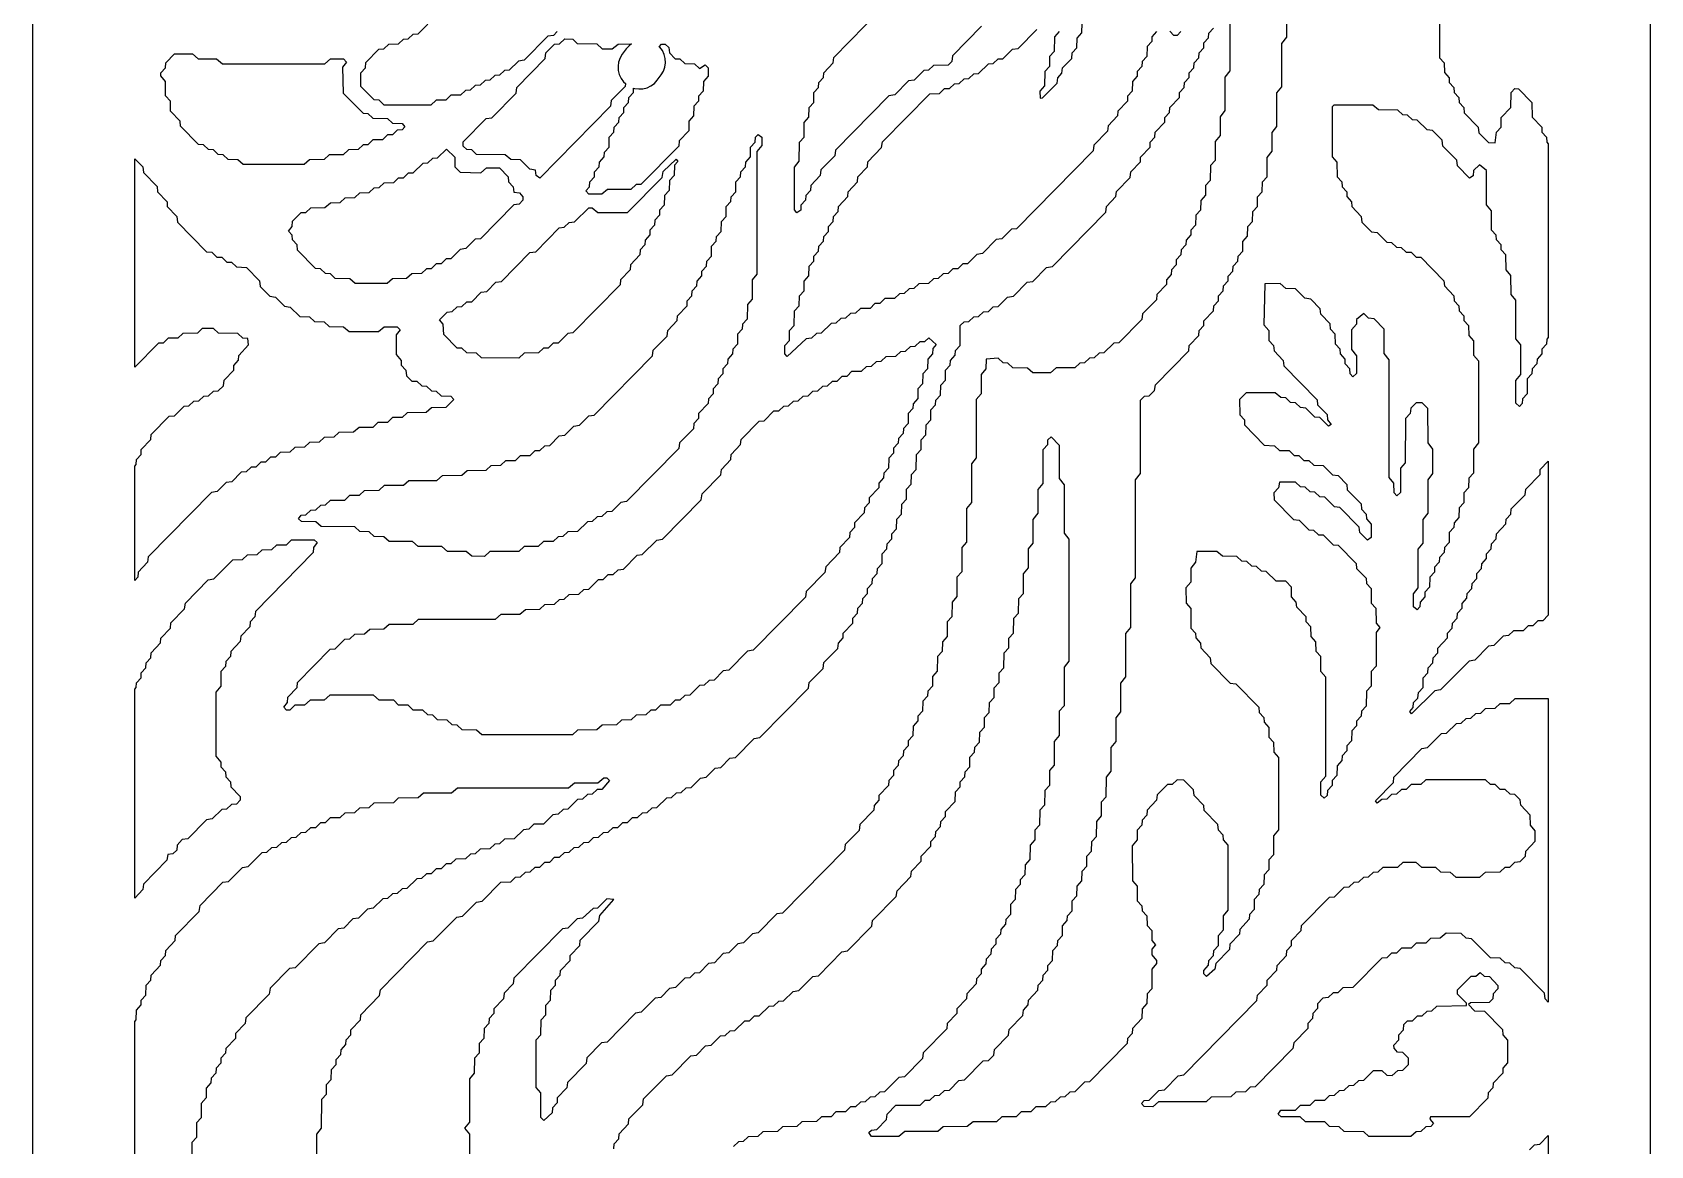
# Model space of a CAD drawing. Header units: millimetres. Extents: x 2 to 65, y 2 to 128.
# Drawn here: x 2 to 65.3, y 24.3 to 67.8 of the extents above; entities that cross this region are included whole.
import ezdxf

# ---------------------------------------------------------------- set-up
doc = ezdxf.new("R2010")
doc.units = ezdxf.units.MM
doc.layers.add('CUT', color=1, linetype='Continuous')

msp = doc.modelspace()

# ---------------------------------------------------------------- linework, layer by layer
at = {"layer": 'CUT'}
for points in [[(44.134, 2), (52.134, 2), (52.134, 5), (65.2679, 5), (65.2679, 125), (52.134, 125), (52.134, 128), (44.134, 128), (44.134, 125), (23.134, 125), (23.134, 128), (15.134, 128), (15.134, 125), (2, 125), (2, 5), (15.134, 5), (15.134, 2), (23.134, 2), (23.134, 5), (44.134, 5)], [(24.9213, 66.6525), (24.897, 66.4876), (24.9054, 66.3212), (24.9461, 66.1596), (25.0176, 66.0091), (25.117, 65.8754), (25.1833, 65.8155), (25.174, 65.6949), (24.6334, 65.1449), (24.6023, 64.9195), (21.8438, 62.1133), (21.6959, 62.2167), (21.6738, 62.4284), (21.4547, 62.4583), (21.0815, 62.8299), (20.7039, 62.8383), (20.4814, 63.0295), (19.3699, 63.0322), (19.1758, 63.2176), (18.9888, 63.226), (18.8448, 63.3686), (18.8448, 63.5297), (19.7396, 64.4399), (19.962, 64.4723), (20.91, 65.4367), (20.9411, 65.6621), (22.0534, 66.7937), (22.077, 67.0079), (22.4075, 67.3478), (22.606, 67.364), (22.8136, 67.5521), (23.1244, 67.5494), (23.2946, 67.3802), (24.0637, 67.3583), (24.2714, 67.1701), (24.6739, 67.1644), (24.8963, 67.3555), (25.4252, 67.3575), (25.3304, 67.287), (25.2187, 67.1634), (25.0627, 66.9525), (24.9772, 66.8094)], [(25.7055, 65.598), (25.8719, 65.6064), (26.0335, 65.6471), (26.184, 65.7185), (26.3177, 65.818), (26.4295, 65.9416), (26.5854, 66.1525), (26.6709, 66.2955), (26.7269, 66.4525), (26.7511, 66.6173), (26.7427, 66.7837), (26.702, 66.9453), (26.6305, 67.0959), (26.5311, 67.2296), (26.5073, 67.2511), (26.6, 67.3478), (26.7452, 67.3555), (26.8891, 67.213), (26.9046, 67.0112), (27.1298, 66.7824), (27.3169, 66.774), (27.511, 66.5885), (27.8886, 66.5801), (28.0827, 66.3947), (28.2981, 66.5402), (28.4211, 66.4263), (28.4211, 66.0939), (28.2386, 65.8967), (28.2305, 65.5123), (28.048, 65.3152), (28.0399, 65.1246), (27.8574, 64.9274), (27.8494, 64.543), (27.6669, 64.3458), (27.6588, 63.9614), (27.2857, 63.5704), (27.2702, 63.3686), (25.7924, 61.869), (25.6053, 61.8606), (25.3977, 61.6724), (24.4903, 61.6724), (24.2678, 61.4813), (23.7529, 61.4813), (23.6418, 61.6207), (23.7841, 61.7769), (23.7921, 61.9675), (23.9746, 62.1647), (23.9827, 62.3552), (24.1652, 62.5524), (24.1733, 62.7429), (24.3558, 62.9401), (24.3638, 63.1307), (24.5463, 63.3278), (24.5544, 63.7122), (24.7369, 63.9094), (24.745, 64.1), (24.9275, 64.2971), (24.9355, 64.4877), (25.118, 64.6848), (25.1261, 64.8754), (25.3086, 65.0726), (25.3167, 65.2631), (25.4992, 65.4603), (25.5028, 65.6357), (25.5406, 65.6222)], [(16.4546, 64.2538), (16.5657, 64.1144), (16.4546, 64.0015), (16.2676, 63.9931), (16.0735, 63.8076), (15.8865, 63.7992), (15.6924, 63.6138), (15.3148, 63.6053), (15.1207, 63.4199), (14.9336, 63.4115), (14.7395, 63.226), (14.3619, 63.2176), (14.1543, 63.0295), (13.5997, 63.0238), (13.4056, 62.8383), (12.8374, 62.8299), (12.6298, 62.6417), (10.2363, 62.6417), (10.0286, 62.8299), (9.651, 62.8383), (9.4569, 63.0238), (9.2699, 63.0322), (9.0758, 63.2176), (8.8888, 63.226), (8.6947, 63.4115), (8.4962, 63.4276), (7.792, 64.144), (7.7765, 64.3458), (7.4035, 64.7369), (7.3954, 65.1213), (7.2103, 65.3317), (7.2048, 65.8967), (7.0197, 66.1072), (7.0223, 66.2324), (7.2048, 66.4296), (7.2129, 66.6202), (7.5548, 66.9678), (8.2603, 66.9678), (8.4827, 66.7767), (9.1996, 66.7767), (9.4356, 66.5828), (13.4305, 66.5828), (13.6529, 66.774), (14.1678, 66.774), (14.2816, 66.6478), (14.1312, 66.4505), (14.1523, 65.4367), (14.9336, 64.6499), (15.1207, 64.6415), (15.3148, 64.456), (15.8829, 64.4476), (16.077, 64.2622)], [(29.1914, 55.0405), (29.1833, 54.85), (29.0008, 54.6528), (28.9928, 54.4622), (28.8103, 54.2651), (28.8022, 54.0745), (28.6197, 53.8774), (28.6116, 53.6868), (28.4291, 53.4896), (28.4211, 53.2991), (28.048, 52.908), (28.0399, 52.7175), (27.8574, 52.5203), (27.8419, 52.3185), (27.3013, 51.7685), (27.2702, 51.543), (25.2321, 49.4696), (25.0097, 49.4373), (24.649, 49.0742), (24.4619, 49.0658), (24.2678, 48.8803), (24.0808, 48.8719), (23.8867, 48.6865), (23.6997, 48.678), (23.315, 48.2987), (22.9374, 48.2903), (22.7433, 48.1049), (22.5563, 48.0965), (22.3622, 47.911), (21.9846, 47.9026), (21.7769, 47.7144), (21.2223, 47.7087), (21.0147, 47.5206), (19.8883, 47.5149), (19.6807, 47.3267), (19.1793, 47.3294), (18.9569, 47.5206), (18.2265, 47.5233), (18.0041, 47.7144), (17.0831, 47.7172), (16.8607, 47.9083), (15.9532, 47.9083), (15.7456, 48.0965), (15.368, 48.1049), (15.1739, 48.2903), (14.7963, 48.2987), (14.6022, 48.4842), (13.2853, 48.4899), (13.0777, 48.678), (12.5231, 48.6837), (12.4058, 48.7881), (12.5095, 48.9387), (12.6966, 48.9472), (12.8907, 49.1326), (13.0777, 49.141), (13.2718, 49.3265), (13.4588, 49.3349), (13.6529, 49.5203), (14.2211, 49.5287), (14.4152, 49.7142), (14.7928, 49.7226), (14.9869, 49.908), (15.555, 49.9165), (15.7627, 50.1046), (16.5079, 50.1103), (16.7155, 50.2985), (17.8135, 50.2985), (18.0359, 50.4896), (18.7947, 50.4981), (19.0023, 50.6862), (19.7475, 50.6919), (19.9416, 50.8774), (20.3192, 50.8858), (20.5133, 51.0712), (20.8909, 51.0796), (21.085, 51.2651), (21.4626, 51.2735), (21.6567, 51.4589), (21.8437, 51.4674), (22.0378, 51.6528), (22.2249, 51.6612), (22.5981, 52.0328), (22.8205, 52.0652), (23.1698, 52.4205), (23.3922, 52.4529), (23.7529, 52.816), (23.9639, 52.8406), (26.2458, 55.162), (26.2769, 55.3875), (26.8175, 55.9375), (26.8412, 56.1517), (27.2142, 56.5427), (27.2223, 56.7332), (27.5954, 57.1243), (27.6034, 57.3148), (27.7859, 57.512), (27.794, 57.7025), (27.9765, 57.8997), (27.9846, 58.0903), (28.1671, 58.2874), (28.1751, 58.478), (28.3576, 58.6752), (28.3657, 58.8657), (28.5482, 59.0629), (28.5563, 59.4473), (28.7388, 59.6445), (28.7468, 59.835), (28.9293, 60.0322), (28.9374, 60.4166), (29.1199, 60.6138), (29.128, 60.9982), (29.3105, 61.1953), (29.3185, 61.3859), (29.501, 61.5831), (29.5091, 61.9675), (29.6916, 62.1647), (29.6997, 62.3552), (29.8822, 62.5524), (29.8902, 62.7429), (30.0727, 62.9401), (30.0808, 63.3245), (30.2633, 63.5217), (30.2714, 63.7122), (30.3808, 63.8234), (30.5173, 63.7122), (30.5199, 63.3931), (30.3293, 63.1549), (30.3293, 58.3527), (30.1442, 58.1423), (30.1388, 57.3834), (29.9537, 57.173), (29.9456, 56.5947), (29.7631, 56.3975), (29.755, 56.207), (29.5725, 56.0098), (29.5645, 55.6254), (29.382, 55.4282), (29.3739, 55.2377)], [(8.5041, 53.406), (8.6982, 53.5914), (8.8852, 53.5998), (9.0793, 53.7853), (9.2664, 53.7937), (9.476, 53.9989), (9.4997, 54.213), (9.8727, 54.6041), (9.8808, 54.7946), (10.0633, 54.9918), (10.0714, 55.1824), (10.4499, 55.6011), (10.4304, 55.8371), (10.2227, 55.8593), (10.0286, 56.0448), (9.2834, 56.0505), (9.0758, 56.2386), (8.6449, 56.2386), (8.4509, 56.0532), (7.8827, 56.0448), (7.6886, 55.8593), (7.311, 55.8509), (7.1169, 55.6655), (6.9299, 55.657), (6, 54.717), (6, 62.8732), (6.3154, 62.5491), (6.3391, 62.3349), (6.8797, 61.7849), (6.8952, 61.5831), (7.2682, 61.192), (7.2763, 61.0015), (7.6494, 60.6105), (7.673, 60.3963), (8.8116, 59.238), (9.0225, 59.2134), (9.2166, 59.0279), (9.4037, 59.0195), (9.5978, 58.8341), (9.7848, 58.8257), (9.9789, 58.6402), (10.3679, 58.6241), (10.8816, 58.1015), (10.9126, 57.8761), (11.2889, 57.4933), (11.5113, 57.4609), (11.8606, 57.1055), (12.083, 57.0732), (12.4563, 56.7016), (12.8339, 56.6932), (13.028, 56.5077), (13.4056, 56.4993), (13.5997, 56.3139), (14.1678, 56.3055), (14.3903, 56.1143), (15.5267, 56.1143), (15.7491, 56.3055), (16.2641, 56.3055), (16.3778, 56.1793), (16.2274, 55.9821), (16.2274, 55.2134), (16.4154, 54.9885), (16.4235, 54.7979), (16.606, 54.6008), (16.6296, 54.3866), (16.8393, 54.1814), (17.0263, 54.173), (17.2204, 53.9876), (17.4075, 53.9791), (17.6015, 53.7937), (17.7886, 53.7853), (17.9827, 53.5998), (18.3603, 53.5914), (18.474, 53.4653), (18.1697, 53.1453), (17.6015, 53.1368), (17.3939, 52.9487), (16.6487, 52.943), (16.4546, 52.7575), (16.077, 52.7491), (15.8829, 52.5637), (15.5053, 52.5553), (15.3112, 52.3698), (14.7714, 52.3671), (14.549, 52.176), (13.9808, 52.1675), (13.7867, 51.9821), (13.4091, 51.9737), (13.215, 51.7882), (12.8374, 51.7798), (12.6433, 51.5944), (12.2657, 51.586), (12.0716, 51.4005), (11.694, 51.3921), (11.4999, 51.2067), (11.3129, 51.1982), (11.1188, 51.0128), (10.9317, 51.0044), (10.7376, 50.8189), (10.5506, 50.8105), (10.3565, 50.6251), (10.1695, 50.6166), (9.7962, 50.2451), (9.5738, 50.2127), (9.2245, 49.8574), (9.0021, 49.825), (6.5296, 47.3097), (6.506, 47.0955), (6.1329, 46.7045), (6.1248, 46.5139), (6, 46.3791), (6, 50.8544), (6.0614, 50.9207), (6.0695, 51.1113), (6.252, 51.3084), (6.2601, 51.499), (6.6331, 51.89), (6.6486, 52.0919), (7.3528, 52.8082), (7.5513, 52.8244), (7.9359, 53.2037), (8.123, 53.2121), (8.3171, 53.3975)], [(19.5151, 59.7443), (19.3166, 59.7281), (18.9434, 59.3566), (18.721, 59.3242), (18.3603, 58.9611), (18.1732, 58.9527), (17.9791, 58.7672), (17.7921, 58.7588), (17.598, 58.5734), (17.411, 58.565), (17.2169, 58.3795), (16.8393, 58.3711), (16.6317, 58.1829), (16.077, 58.1772), (15.8694, 57.9891), (14.6193, 57.9891), (14.4116, 58.1772), (13.8435, 58.1857), (13.6494, 58.3711), (13.4623, 58.3795), (13.2683, 58.565), (13.0698, 58.5811), (12.3656, 59.2975), (12.3501, 59.4993), (12.1676, 59.6965), (12.1595, 59.887), (12.0173, 60.0433), (12.1595, 60.226), (12.175, 60.4279), (12.5095, 60.7643), (12.6966, 60.7727), (12.8907, 60.9581), (13.4305, 60.9608), (13.6529, 61.152), (14.0305, 61.1604), (14.2246, 61.3458), (14.6022, 61.3543), (14.7963, 61.5397), (15.1739, 61.5481), (15.368, 61.7336), (15.555, 61.742), (15.7491, 61.9274), (16.1267, 61.9359), (16.3208, 62.1213), (16.5079, 62.1297), (16.702, 62.3152), (16.889, 62.3236), (17.2737, 62.7029), (17.4607, 62.7113), (17.6548, 62.8967), (17.8418, 62.9052), (18.1846, 63.2418), (18.5116, 62.9368), (18.5197, 62.5524), (18.721, 62.3398), (19.5286, 62.3179), (19.751, 62.509), (20.2659, 62.509), (20.6079, 62.1613), (20.6159, 61.9708), (20.7984, 61.7736), (20.8206, 61.562), (21.0396, 61.532), (21.1796, 61.3859), (21.1796, 61.2474), (21.0282, 61.0936), (20.8172, 61.0689)], [(25.9437, 59.5026), (25.7612, 59.3055), (25.7531, 59.1149), (25.3801, 58.7239), (25.372, 58.5333), (24.9989, 58.1423), (24.9834, 57.9405), (23.1359, 56.0609), (22.9374, 56.0448), (22.5527, 55.6655), (22.3657, 55.657), (22.1716, 55.4716), (21.9846, 55.4632), (21.7905, 55.2777), (21.2223, 55.2693), (21.0147, 55.0812), (19.5605, 55.0839), (19.3664, 55.2693), (18.9888, 55.2777), (18.7947, 55.4632), (18.6076, 55.4716), (18.0826, 56.0018), (18.0671, 56.3975), (17.9222, 56.567), (18.2151, 56.8793), (18.4135, 56.8955), (18.6076, 57.0809), (18.7947, 57.0893), (18.9888, 57.2748), (19.1758, 57.2832), (19.549, 57.6547), (19.7714, 57.6871), (20.1207, 58.0425), (20.3431, 58.0749), (21.4547, 59.2056), (21.6771, 59.238), (22.5981, 60.1749), (22.7966, 60.1911), (22.9906, 60.3765), (23.2016, 60.4012), (23.7529, 60.9581), (23.8867, 60.9581), (24.1091, 60.767), (25.2739, 60.7727), (26.627, 62.141), (26.658, 62.3665), (27.1682, 62.8541), (27.2374, 62.7573), (27.1107, 62.6247), (27.0871, 62.2167), (26.9046, 62.0195), (26.8965, 61.6351), (26.714, 61.4379), (26.706, 61.0535), (26.5235, 60.8563), (26.5154, 60.6658), (26.3329, 60.4686), (26.3248, 60.2781), (26.1423, 60.0809), (26.1343, 59.8903), (25.9518, 59.6932)], [(36.0437, 52.1359), (35.8612, 51.9387), (35.8531, 51.7482), (35.6706, 51.551), (35.6626, 51.3605), (35.4801, 51.1633), (35.472, 50.7789), (35.2895, 50.5817), (35.2814, 50.3912), (35.0989, 50.194), (35.0909, 50.0034), (34.7178, 49.6124), (34.7097, 49.4218), (34.5272, 49.2247), (34.5192, 49.0341), (34.1461, 48.6431), (34.138, 48.4525), (33.9555, 48.2554), (33.9475, 48.0648), (33.5744, 47.6738), (33.5589, 47.472), (33.0183, 46.922), (32.9872, 46.6965), (32.256, 45.9527), (32.2249, 45.7272), (30.1868, 43.6538), (29.9644, 43.6214), (29.234, 42.8784), (29.0116, 42.846), (28.6508, 42.4829), (28.4638, 42.4745), (28.2697, 42.289), (28.0827, 42.2806), (27.698, 41.9013), (27.511, 41.8929), (27.3169, 41.7075), (27.1298, 41.699), (26.9357, 41.5136), (26.5581, 41.5052), (26.3641, 41.3197), (26.177, 41.3113), (25.9829, 41.1259), (25.6053, 41.1175), (25.4112, 40.932), (25.0336, 40.9236), (24.8395, 40.7382), (24.2714, 40.7297), (24.0637, 40.5416), (23.3185, 40.5359), (23.1109, 40.3477), (19.574, 40.3477), (19.3664, 40.5359), (18.7982, 40.5443), (18.6041, 40.7297), (18.4171, 40.7382), (18.223, 40.9236), (17.8454, 40.932), (17.6513, 41.1175), (17.4642, 41.1259), (17.2701, 41.3113), (16.8925, 41.3197), (16.6984, 41.5052), (16.3208, 41.5136), (16.1267, 41.699), (15.5586, 41.7075), (15.3361, 41.8986), (13.628, 41.8986), (13.4056, 41.7075), (12.8657, 41.7047), (12.6433, 41.5136), (12.2657, 41.5052), (12.0716, 41.3197), (11.9378, 41.3197), (11.8267, 41.4326), (11.969, 41.6154), (11.9845, 41.8172), (12.3501, 42.197), (12.3656, 42.3988), (13.6415, 43.6967), (13.84, 43.7129), (14.2132, 44.0845), (14.4116, 44.1006), (14.6057, 44.2861), (14.9833, 44.2945), (15.191, 44.4827), (15.7456, 44.4884), (15.9532, 44.6765), (16.889, 44.6822), (17.0966, 44.8704), (20.1003, 44.8704), (20.3227, 45.0615), (21.0531, 45.0642), (21.2756, 45.2554), (21.8437, 45.2638), (22.0378, 45.4492), (22.4154, 45.4577), (22.6095, 45.6431), (22.7966, 45.6515), (22.9906, 45.837), (23.3682, 45.8454), (23.5623, 46.0308), (23.7494, 46.0392), (24.134, 46.4185), (24.3211, 46.427), (24.5152, 46.6124), (24.7022, 46.6208), (24.8963, 46.8063), (25.1073, 46.8309), (25.6471, 47.3801), (25.8456, 47.3963), (26.4094, 47.9617), (26.6318, 47.9941), (28.1515, 49.54), (28.1826, 49.7655), (28.9138, 50.5094), (28.9374, 50.7235), (29.3105, 51.1146), (29.3185, 51.3051), (29.6916, 51.6962), (29.7071, 51.898), (30.4113, 52.6144), (30.6098, 52.6305), (30.9944, 53.0098), (31.1815, 53.0182), (31.3756, 53.2037), (31.5626, 53.2121), (31.7567, 53.3975), (31.9437, 53.406), (32.1378, 53.5914), (32.3248, 53.5998), (32.5189, 53.7853), (32.706, 53.7937), (32.9001, 53.9791), (33.0871, 53.9876), (33.2812, 54.173), (33.4682, 54.1814), (33.6623, 54.3668), (33.8494, 54.3753), (34.0435, 54.5607), (34.4211, 54.5691), (34.6152, 54.7546), (34.8022, 54.763), (34.9963, 54.9484), (35.1833, 54.9569), (35.3774, 55.1423), (35.755, 55.1507), (35.9491, 55.3362), (36.1362, 55.3446), (36.3303, 55.53), (36.5173, 55.5384), (36.7114, 55.7239), (36.8984, 55.7323), (37.0506, 55.8751), (37.3374, 55.611), (37.2107, 55.4519), (37.1871, 55.2377), (37.0046, 55.0405), (36.9965, 54.6561), (36.814, 54.4589), (36.806, 54.0745), (36.6235, 53.8774), (36.6154, 53.4929), (36.4329, 53.2958), (36.4248, 53.1052), (36.2423, 52.908), (36.2343, 52.5236), (36.0518, 52.3265)], [(58.1682, 43.2337), (57.0566, 42.1029), (56.8342, 42.0705), (55.9166, 41.1685), (55.8474, 41.2653), (55.9897, 41.4215), (55.9978, 41.6121), (56.1647, 41.7856), (56.1883, 41.9998), (56.3708, 42.197), (56.3789, 42.5814), (56.5614, 42.7785), (56.5695, 42.9691), (56.752, 43.1663), (56.76, 43.3568), (56.9425, 43.554), (56.9506, 43.7445), (57.3237, 44.1356), (57.3317, 44.3261), (57.5142, 44.5233), (57.5223, 44.7139), (57.7048, 44.911), (57.7129, 45.1016), (57.8954, 45.2987), (57.9034, 45.4893), (58.0859, 45.6865), (58.094, 45.877), (58.2765, 46.0742), (58.2846, 46.2647), (58.4671, 46.4619), (58.4751, 46.6525), (58.6576, 46.8496), (58.6657, 47.0402), (58.8482, 47.2373), (58.8563, 47.4279), (59.0388, 47.6251), (59.0468, 47.8156), (59.2293, 48.0128), (59.2374, 48.2034), (59.6105, 48.5944), (59.6185, 48.7849), (59.801, 48.9821), (59.8165, 49.1839), (60.3571, 49.7339), (60.3882, 49.9594), (60.9444, 50.533), (60.9525, 50.7235), (61.2679, 51.0541), (61.2679, 45.0339), (61.0471, 44.8092), (60.86, 44.8008), (60.6659, 44.6154), (60.4789, 44.607), (60.2848, 44.4215), (59.9072, 44.4131), (59.7131, 44.2277), (59.5021, 44.203), (59.1414, 43.8399), (58.9304, 43.8153), (58.3906, 43.2661)], [(7.4109, 44.7251), (7.9515, 45.2751), (7.9826, 45.5006), (8.8773, 46.4108), (9.0997, 46.4432), (9.8416, 47.194), (10.2192, 47.2024), (10.4133, 47.3879), (10.7909, 47.3963), (10.985, 47.5817), (11.3626, 47.5901), (11.5567, 47.7756), (11.9343, 47.784), (12.1284, 47.9694), (13.0109, 47.9722), (13.1281, 47.8678), (12.9933, 47.6738), (12.9778, 47.472), (10.7221, 45.1772), (10.6984, 44.963), (10.5159, 44.7659), (10.5079, 44.5753), (10.1504, 44.2079), (10.1267, 43.9937), (9.7537, 43.6027), (9.7456, 43.4122), (9.5631, 43.215), (9.555, 43.0244), (9.3725, 42.8273), (9.3645, 42.249), (9.1765, 42.0241), (9.1765, 39.5107), (9.3645, 39.2857), (9.3725, 39.0952), (9.555, 38.898), (9.5631, 38.7075), (9.7456, 38.5103), (9.7537, 38.3197), (10.1193, 37.94), (10.1267, 37.7902), (9.9754, 37.6364), (9.7883, 37.628), (9.5942, 37.4425), (9.4072, 37.4341), (9.034, 37.0625), (8.8116, 37.0302), (8.0811, 36.2871), (7.8587, 36.2547), (7.6574, 36.0421), (7.6419, 35.8403), (7.498, 35.6978), (7.2904, 35.6755), (7.2608, 35.4526), (6.3391, 34.5149), (6.3154, 34.3007), (6, 33.9701), (6, 42.1306), (6.0614, 42.197), (6.0695, 42.3875), (6.252, 42.5847), (6.2601, 42.7752), (6.4426, 42.9724), (6.4506, 43.163), (6.6331, 43.3601), (6.6412, 43.5507), (7.0143, 43.9417), (7.0223, 44.1323), (7.3954, 44.5233)], [(57.2676, 32.5933), (57.0452, 32.4021), (56.6676, 32.3937), (56.4735, 32.2083), (56.0959, 32.1998), (55.9018, 32.0144), (55.5242, 32.006), (55.3301, 31.8205), (55.143, 31.8121), (54.9489, 31.6267), (54.7619, 31.6183), (53.6264, 30.4713), (53.2374, 30.4551), (53.0433, 30.2697), (52.8563, 30.2612), (52.6622, 30.0758), (52.4512, 30.0512), (52.2499, 29.8386), (52.2418, 29.648), (52.0593, 29.4509), (52.0512, 29.2603), (51.8687, 29.0631), (51.8607, 28.8726), (51.3126, 28.3113), (51.2815, 28.0859), (49.8037, 26.5863), (49.6166, 26.5779), (49.4225, 26.3924), (49.0449, 26.384), (48.8508, 26.1986), (48.0921, 26.1902), (47.8845, 26.002), (46.0242, 26.002), (45.8018, 25.8109), (45.466, 25.8186), (45.3637, 25.937), (45.466, 26.0554), (45.6645, 26.0716), (46.0377, 26.4431), (46.2601, 26.4755), (46.8, 27.0247), (47.0224, 27.0571), (49.876, 29.9601), (49.8997, 30.1743), (50.2727, 30.5653), (50.2808, 30.7559), (50.6539, 31.1469), (50.6619, 31.3374), (51.035, 31.7285), (51.0431, 31.919), (51.2256, 32.1162), (51.2336, 32.3067), (51.6067, 32.6978), (51.6222, 32.8996), (52.7075, 34.0037), (52.906, 34.0199), (53.2906, 34.3992), (53.4777, 34.4076), (53.6718, 34.593), (53.8588, 34.6014), (54.0529, 34.7869), (54.2399, 34.7953), (54.434, 34.9807), (54.6211, 34.9892), (54.8152, 35.1746), (55.3833, 35.183), (55.591, 35.3712), (56.0923, 35.3685), (56.3148, 35.1773), (56.8546, 35.1746), (57.0487, 34.9892), (57.4263, 34.9807), (57.6487, 34.7896), (58.5946, 34.7896), (58.817, 34.9807), (59.3852, 34.9892), (59.5793, 35.1746), (59.7663, 35.183), (59.9604, 35.3685), (60.1714, 35.3931), (60.3727, 35.6057), (60.3882, 35.8075), (60.7539, 36.1873), (60.7593, 36.5959), (60.5714, 36.8209), (60.5633, 37.2053), (60.1902, 37.5963), (60.1666, 37.8105), (59.9569, 38.0157), (59.7699, 38.0241), (59.5758, 38.2095), (59.3887, 38.218), (59.1946, 38.4034), (59.0076, 38.4118), (58.8135, 38.5973), (56.477, 38.5973), (56.2829, 38.4118), (55.9053, 38.4034), (55.7112, 38.218), (55.5242, 38.2095), (55.3301, 38.0241), (55.143, 38.0157), (54.9489, 37.8302), (54.7619, 37.8218), (54.5827, 37.679), (54.5135, 37.7758), (55.2119, 38.49), (55.2329, 38.6909), (56.3283, 39.8195), (56.5507, 39.8519), (57.0905, 40.4011), (57.289, 40.4173), (57.6737, 40.7966), (57.8607, 40.805), (58.0548, 40.9904), (58.2418, 40.9989), (58.4359, 41.1843), (58.623, 41.1927), (58.817, 41.3782), (59.1946, 41.3866), (59.3887, 41.572), (59.7663, 41.5804), (59.974, 41.7686), (61.2679, 41.7686), (61.2679, 29.9009), (61.1431, 30.0357), (61.1194, 30.2499), (60.1714, 31.2143), (59.9604, 31.239), (59.7663, 31.4244), (59.5793, 31.4328), (59.3852, 31.6183), (59.0076, 31.6267), (58.2658, 32.3775), (58.0548, 32.4021), (57.8607, 32.5876)], [(58.1464, 29.8142), (58.3827, 29.5611), (58.7717, 29.5449), (59.4759, 28.8285), (59.4914, 28.6267), (59.6765, 28.4163), (59.6765, 27.5288), (59.4914, 27.3184), (59.4833, 27.1278), (59.1103, 26.7368), (59.1022, 26.5462), (58.9197, 26.3491), (58.9042, 26.1472), (58.1886, 25.4231), (56.6679, 25.4149), (56.6328, 25.3312), (56.7778, 25.1616), (56.6755, 25.0432), (56.477, 25.027), (56.2829, 24.8416), (56.0959, 24.8331), (55.8882, 24.645), (54.257, 24.645), (54.0494, 24.8331), (53.2906, 24.8416), (53.0965, 25.027), (52.7189, 25.0354), (52.5248, 25.2208), (51.7796, 25.2266), (51.572, 25.4147), (50.8268, 25.4204), (50.7096, 25.5247), (50.8133, 25.6754), (51.3814, 25.6838), (51.5755, 25.8693), (51.9531, 25.8777), (52.1472, 26.0631), (52.5248, 26.0716), (52.7189, 26.257), (52.906, 26.2654), (53.1001, 26.4509), (53.2871, 26.4593), (53.4812, 26.6447), (53.6682, 26.6531), (53.8623, 26.8386), (54.0494, 26.847), (54.434, 27.2263), (54.7584, 27.2263), (54.9525, 27.0409), (55.1644, 27.0352), (55.3869, 27.2263), (55.5739, 27.2347), (55.7991, 27.4635), (55.7991, 27.7061), (55.5739, 27.9349), (55.3754, 27.9511), (55.2355, 28.0971), (55.2329, 28.2224), (55.418, 28.4328), (55.4261, 28.6234), (55.6086, 28.8205), (55.6241, 29.0224), (55.768, 29.1649), (55.955, 29.1733), (56.1491, 29.3588), (56.3362, 29.3672), (56.5303, 29.5526), (56.7173, 29.5611), (56.9114, 29.7465), (58.0717, 29.7686), (58.0703, 29.8622), (57.7203, 30.2183), (57.7203, 30.3794), (58.2454, 30.9097), (58.4324, 30.9181), (58.5981, 31.0636), (58.7638, 30.9181), (58.9623, 30.9019), (59.2954, 30.5487), (59.2927, 30.4235), (59.1103, 30.2263), (59.0947, 30.0245), (58.9508, 29.8819), (58.2204, 29.8792)]]:
    msp.add_lwpolyline(points, close=True, dxfattribs=at)
for points in [[(57.0086, 68.583), (57.014, 66.8173), (57.1965, 66.6202), (57.2046, 66.2357), (57.3871, 66.0386), (57.3952, 65.848), (57.5777, 65.6508), (57.5857, 65.4603), (57.7682, 65.2631), (57.7763, 65.0726), (57.9588, 64.8754), (57.9824, 64.6612), (58.5231, 64.1112), (58.5541, 63.8858), (58.9304, 63.503), (59.1944, 63.4866), (59.2374, 63.9061), (59.4199, 64.1033), (59.428, 64.4877), (59.801, 64.8787), (59.8091, 65.457), (59.9604, 65.6108), (60.1057, 65.603), (60.6267, 65.0693), (60.6348, 64.491), (61.0078, 64.1), (61.0159, 63.9094), (61.1984, 63.7122), (61.2065, 63.5217), (61.2679, 63.4553), (61.2679, 55.8823), (61.2065, 55.816), (61.1984, 55.6254), (61.0159, 55.4282), (61.0078, 55.2377), (60.8253, 55.0405), (60.8173, 54.85), (60.6348, 54.6528), (60.6267, 54.4622), (60.4442, 54.2651), (60.4361, 53.6868), (60.2536, 53.4896), (60.2456, 53.2991), (60.1362, 53.1879), (59.9971, 53.3123), (59.9971, 54.1998), (60.1876, 54.438), (60.1876, 55.5943), (59.9971, 55.8325), (59.9971, 57.3391), (59.8091, 57.564), (59.8065, 58.3084), (59.6185, 58.5333), (59.6105, 59.1116), (59.428, 59.3088), (59.4199, 59.4993), (59.2374, 59.6965), (59.2293, 59.887), (59.0468, 60.0842), (59.0442, 60.8286), (58.8537, 61.0668), (58.8482, 62.4072), (58.5732, 62.636), (58.348, 62.4072), (58.3325, 62.2054), (58.192, 62.1133), (57.7203, 62.5931), (57.6892, 62.8186), (57.1486, 63.3686), (57.1175, 63.594), (56.7412, 63.9768), (56.5303, 64.0015), (56.1456, 64.3808), (55.9586, 64.3892), (55.7645, 64.5746), (55.5774, 64.5831), (55.3833, 64.7685), (54.6246, 64.7769), (54.4022, 64.9681), (52.8846, 64.9681), (52.8161, 64.8996), (52.8216, 62.9401), (53.0041, 62.7429), (53.0121, 62.1647), (53.1946, 61.9675), (53.2027, 61.7769), (53.3852, 61.5798), (53.3933, 61.3892), (53.5758, 61.192), (53.5838, 61.0015), (53.9569, 60.6105), (53.9805, 60.3963), (54.3568, 60.0135), (54.5792, 59.9811), (54.9525, 59.6095), (55.1395, 59.6011), (55.3336, 59.4157), (55.5206, 59.4072), (55.7147, 59.2218), (55.9018, 59.2134), (56.0959, 59.0279), (56.2829, 59.0195), (57.1891, 58.1015), (57.2046, 57.8997), (57.5777, 57.5087), (57.5857, 57.3181), (57.7682, 57.121), (57.7763, 56.9304), (57.9588, 56.7332), (57.9669, 56.5427), (58.1494, 56.3455), (58.1574, 55.9611), (58.3425, 55.7507), (58.348, 55.1857), (58.5331, 54.9752), (58.5331, 51.7614), (58.3425, 51.5232), (58.3399, 50.585), (58.1574, 50.3879), (58.1494, 50.0034), (57.9669, 49.8063), (57.9588, 49.4218), (57.7763, 49.2247), (57.7682, 48.8403), (57.5857, 48.6431), (57.5777, 48.4525), (57.3952, 48.2554), (57.3871, 47.871), (57.2046, 47.6738), (57.1965, 47.4832), (57.014, 47.2861), (57.006, 47.0955), (56.8235, 46.8984), (56.8154, 46.7078), (56.6329, 46.5106), (56.6248, 46.1262), (56.4423, 45.929), (56.4343, 45.7385), (56.2518, 45.5413), (56.2437, 45.3508), (56.1343, 45.2396), (55.9978, 45.3508), (55.9952, 45.8638), (56.1857, 46.102), (56.1857, 47.6085), (56.3763, 47.8467), (56.3763, 48.7717), (56.5669, 49.0099), (56.5669, 50.3226), (56.7574, 50.5608), (56.7574, 51.5232), (56.5669, 51.7614), (56.5614, 53.1019), (56.3362, 53.3307), (56.0959, 53.3307), (55.8862, 53.1255), (55.8626, 52.9113), (55.6801, 52.7142), (55.6746, 50.986), (55.4895, 50.7756), (55.484, 49.8228), (55.3449, 49.6984), (55.2355, 49.8096), (55.2274, 50.194), (55.0423, 50.4044), (55.0423, 55.0127), (54.8518, 55.2509), (54.8463, 56.2037), (54.4544, 56.6101), (54.2435, 56.6348), (54.0494, 56.8202), (53.7744, 56.5914), (53.7663, 56.4008), (53.5784, 56.1759), (53.5784, 55.4073), (53.7689, 55.1691), (53.7689, 54.4755), (53.6298, 54.3511), (53.5204, 54.4622), (53.5123, 54.6528), (53.3299, 54.85), (53.3218, 55.0405), (53.1393, 55.2377), (53.1312, 55.4282), (52.9487, 55.6254), (52.9406, 56.0098), (52.7582, 56.207), (52.7345, 56.4212), (52.377, 56.7886), (52.3534, 57.0028), (51.9771, 57.3856), (51.7547, 57.418), (51.3814, 57.7895), (51.0038, 57.7979), (50.7814, 57.9891), (50.1886, 57.9835), (50.1482, 56.3766), (50.3361, 56.1517), (50.3442, 55.7672), (50.5267, 55.5701), (50.5504, 55.3559), (50.9078, 54.9885), (50.9315, 54.7743), (52.2344, 53.4489), (52.2499, 53.247), (52.6155, 52.8673), (52.631, 52.6655), (52.7733, 52.4827), (52.677, 52.4125), (52.3343, 52.7491), (52.1358, 52.7653), (51.7865, 53.1206), (51.5755, 53.1453), (51.3814, 53.3307), (51.1944, 53.3391), (51.0003, 53.5246), (50.8133, 53.533), (50.5908, 53.7241), (49.4544, 53.7241), (49.1954, 53.4619), (49.2008, 52.8593), (49.3833, 52.6622), (49.3914, 52.4716), (50.1644, 51.6774), (50.5659, 51.6528), (50.76, 51.4674), (51.1376, 51.4589), (51.3317, 51.2735), (51.5188, 51.2651), (51.7129, 51.0796), (51.8999, 51.0712), (52.094, 50.8858), (52.4716, 50.8774), (52.8323, 50.5143), (53.0547, 50.4819), (53.3852, 50.142), (53.4088, 49.9278), (53.9495, 49.3778), (53.965, 49.176), (54.1475, 48.9788), (54.1555, 48.7882), (54.338, 48.5911), (54.338, 48.0648), (54.2015, 47.9537), (53.9015, 48.2587), (53.8779, 48.4729), (53.1205, 49.2434), (52.9095, 49.268), (52.5248, 49.6473), (52.3378, 49.6558), (52.1437, 49.8412), (51.9567, 49.8496), (51.7626, 50.0351), (51.5755, 50.0435), (51.3814, 50.2289), (50.7603, 50.229), (50.7173, 50.0034), (50.5348, 49.8063), (50.5504, 49.54), (51.3078, 48.7695), (51.5302, 48.7371), (51.9034, 48.3656), (52.0905, 48.3572), (52.2846, 48.1717), (52.4716, 48.1633), (52.8563, 47.784), (53.0547, 47.7678), (53.7589, 47.0515), (53.7744, 46.8496), (54.14, 46.4699), (54.1555, 46.268), (54.338, 46.0709), (54.3461, 45.4926), (54.5286, 45.2954), (54.5367, 44.7172), (54.6815, 44.5477), (54.5312, 44.3504), (54.5312, 43.0377), (54.3461, 42.8273), (54.338, 42.249), (54.1555, 42.0518), (54.1475, 41.4735), (53.965, 41.2764), (53.9569, 41.0858), (53.7744, 40.8887), (53.7663, 40.6981), (53.5838, 40.5009), (53.5758, 40.1165), (53.3933, 39.9194), (53.3852, 39.7288), (53.2027, 39.5316), (53.1946, 39.3411), (53.0121, 39.1439), (53.0041, 38.7595), (52.8216, 38.5623), (52.8135, 38.3718), (52.631, 38.1746), (52.6229, 37.984), (52.5, 37.8702), (52.3744, 37.9973), (52.377, 38.5103), (52.565, 38.7352), (52.565, 42.6056), (52.377, 42.8306), (52.369, 43.4089), (52.1865, 43.606), (52.1784, 43.9904), (51.9959, 44.1876), (51.9878, 44.572), (51.8053, 44.7692), (51.7973, 44.9597), (51.4316, 45.3395), (51.4161, 45.5413), (51.2336, 45.7385), (51.2256, 46.1229), (51.0003, 46.3517), (50.6227, 46.3601), (50.238, 46.7394), (50.051, 46.7479), (49.8569, 46.9333), (49.6699, 46.9417), (49.4758, 47.1271), (49.2888, 47.1356), (49.0947, 47.321), (48.5265, 47.3294), (48.304, 47.5206), (47.5207, 47.515), (47.4777, 47.0955), (47.2897, 46.8706), (47.2871, 46.3201), (47.0991, 46.0951), (47.1046, 45.4926), (47.2897, 45.2822), (47.2952, 44.5233), (47.4777, 44.3261), (47.4857, 44.1356), (47.6682, 43.9384), (47.6763, 43.7479), (48.0494, 43.3568), (48.073, 43.1426), (48.8304, 42.3721), (49.0528, 42.3397), (49.9476, 41.4295), (49.9631, 41.2277), (50.1456, 41.0305), (50.1537, 40.8399), (50.3361, 40.6428), (50.3442, 40.2584), (50.5267, 40.0612), (50.5348, 39.6768), (50.7199, 39.4663), (50.7199, 36.6403), (50.5293, 36.4021), (50.5267, 35.6577), (50.3442, 35.4606), (50.3361, 35.0761), (50.1537, 34.879), (50.1456, 34.4945), (49.9631, 34.2974), (49.955, 34.1068), (49.7725, 33.9097), (49.7644, 33.5252), (49.582, 33.3281), (49.5739, 33.1375), (49.2008, 32.7465), (49.1928, 32.5559), (48.8197, 32.1649), (48.8042, 31.9631), (48.2636, 31.4131), (48.2325, 31.1876), (47.9014, 30.9016), (47.8034, 31.005), (47.8034, 31.1436), (47.9859, 31.3407), (47.994, 31.5313), (48.1765, 31.7285), (48.1846, 31.919), (48.3671, 32.1162), (48.3751, 32.5006), (48.5631, 32.7255), (48.5657, 33.2761), (48.7537, 33.501), (48.7482, 36.0421), (48.5657, 36.2393), (48.5576, 36.4299), (48.3751, 36.627), (48.3515, 36.8412), (47.8109, 37.3912), (47.7954, 37.593), (47.4223, 37.984), (47.3987, 38.1982), (47.0224, 38.581), (46.7581, 38.5973), (46.564, 38.4118), (46.377, 38.4034), (45.9768, 38.0044), (45.9531, 37.7902), (45.5801, 37.3992), (45.572, 37.2086), (45.3895, 37.0114), (45.3814, 36.8209), (45.1989, 36.6237), (45.1909, 36.2393), (45.0029, 36.0144), (45.0084, 34.6364), (45.1909, 34.4392), (45.1989, 33.8609), (45.3814, 33.6638), (45.3895, 33.4732), (45.572, 33.2761), (45.5801, 32.8916), (45.7626, 32.6945), (45.7706, 32.31), (45.9155, 32.1405), (45.7706, 31.9711), (45.7652, 31.7562), (45.9531, 31.5313), (45.9557, 31.406), (45.7706, 31.1956), (45.7626, 30.4235), (45.5801, 30.2263), (45.572, 29.8419), (45.3895, 29.6447), (45.3814, 29.2603), (45.0084, 28.8693), (45.0003, 28.6787), (44.8178, 28.4816), (44.8023, 28.2797), (43.3358, 26.7879), (43.1374, 26.7717), (42.7527, 26.3924), (42.5657, 26.384), (42.3716, 26.1986), (42.1846, 26.1902), (41.9905, 26.0047), (41.8034, 25.9963), (41.6093, 25.8109), (41.2317, 25.8024), (41.0376, 25.617), (40.66, 25.6086), (40.4659, 25.4231), (39.8978, 25.4147), (39.6901, 25.2266), (38.7827, 25.2266), (38.5467, 25.0327), (37.611, 25.027), (37.4033, 24.8388), (36.1148, 24.8388), (35.8788, 24.645), (34.8057, 24.6477), (34.702, 24.7984), (34.8057, 24.9), (35.0167, 24.9246), (35.393, 25.3074), (35.4167, 25.5216), (35.7586, 25.8693), (36.7079, 25.8777), (36.902, 26.0631), (37.089, 26.0716), (37.2831, 26.257), (37.4701, 26.2654), (37.6642, 26.4509), (37.8513, 26.4593), (38.2245, 26.8308), (38.4469, 26.8632), (39.1773, 27.6063), (39.3758, 27.6224), (39.5855, 27.8276), (39.6165, 28.0531), (40.1572, 28.6031), (40.1882, 28.8285), (40.7289, 29.3785), (40.7525, 29.5927), (40.935, 29.7899), (40.9431, 29.9804), (41.3161, 30.3714), (41.3242, 30.562), (41.5067, 30.7592), (41.5148, 30.9497), (41.6973, 31.1469), (41.7053, 31.3374), (41.8878, 31.5346), (41.8959, 31.919), (42.0784, 32.1162), (42.0865, 32.3067), (42.269, 32.5039), (42.277, 32.8883), (42.4595, 33.0855), (42.4676, 33.2761), (42.6501, 33.4732), (42.6582, 33.8576), (42.8407, 34.0548), (42.8487, 34.4392), (43.0312, 34.6364), (43.0393, 35.0208), (43.2218, 35.218), (43.2299, 35.6024), (43.4124, 35.7995), (43.4204, 36.184), (43.6029, 36.3811), (43.611, 36.9594), (43.7989, 37.1843), (43.8016, 37.7349), (43.984, 37.932), (43.9895, 38.6909), (44.1801, 38.9291), (44.1801, 39.8541), (44.3706, 40.0923), (44.3706, 41.0172), (44.5612, 41.2554), (44.5612, 42.3743), (44.7518, 42.6125), (44.7518, 44.3129), (44.9423, 44.5511), (44.9423, 46.2515), (45.1329, 46.4897), (45.1329, 50.3226), (45.3235, 50.5608), (45.3261, 53.4376), (45.4774, 53.5914), (45.6645, 53.5998), (45.8741, 53.805), (45.9052, 54.0305), (47.2081, 55.3559), (47.2317, 55.5701), (47.6048, 55.9611), (47.6129, 56.1517), (47.7954, 56.3488), (47.8034, 56.5394), (48.1765, 56.9304), (48.1846, 57.121), (48.3671, 57.3181), (48.3751, 57.5087), (48.5576, 57.7058), (48.5657, 57.8964), (48.7482, 58.0936), (48.7563, 58.2841), (48.9388, 58.4813), (48.9468, 58.6719), (49.1293, 58.869), (49.1374, 59.0596), (49.3199, 59.2567), (49.328, 59.6412), (49.5105, 59.8383), (49.5185, 60.2227), (49.701, 60.4199), (49.7091, 60.8043), (49.8916, 61.0015), (49.8997, 61.3859), (50.0822, 61.5831), (50.0902, 61.9675), (50.2727, 62.1647), (50.2782, 62.9235), (50.4688, 63.1617), (50.4688, 63.8928), (50.6593, 64.131), (50.6593, 65.4437), (50.8499, 65.6819), (50.8499, 67.3823), (51.0405, 67.6205), (51.0431, 72.0483)], [(48.8142, 69.1271), (48.8142, 66.301), (48.6237, 66.0628), (48.6237, 64.7501), (48.4331, 64.5119), (48.4331, 63.7808), (48.2425, 63.5426), (48.2399, 62.7983), (48.0574, 62.6011), (48.0494, 62.0228), (47.8669, 61.8257), (47.8588, 61.4412), (47.6763, 61.2441), (47.6682, 60.8597), (47.4857, 60.6625), (47.4777, 60.2781), (47.2952, 60.0809), (47.2871, 59.8903), (47.1046, 59.6932), (47.0965, 59.5026), (46.914, 59.3055), (46.906, 59.1149), (46.7235, 58.9177), (46.7154, 58.7272), (46.5329, 58.53), (46.5248, 58.3395), (46.3423, 58.1423), (46.3343, 57.9517), (45.9612, 57.5607), (45.9457, 57.3589), (45.4051, 56.8089), (45.374, 56.5834), (44.4792, 55.6732), (44.2808, 55.657), (43.8961, 55.2777), (43.7091, 55.2693), (43.515, 55.0839), (43.328, 55.0755), (43.1339, 54.89), (42.9468, 54.8816), (42.7527, 54.6962), (42.0223, 54.6934), (41.7999, 54.5023), (41.1079, 54.4996), (40.9003, 54.6877), (40.3322, 54.6962), (40.1381, 54.8816), (39.951, 54.89), (39.7569, 55.0755), (39.2915, 55.0408), (39.2833, 54.6561), (39.0954, 54.4312), (39.0928, 53.6868), (38.9048, 53.4619), (38.9048, 51.1799), (38.7142, 50.9417), (38.7142, 49.4351), (38.5237, 49.1969), (38.5237, 47.8842), (38.3386, 47.6738), (38.3331, 46.721), (38.148, 46.5106), (38.1425, 45.7517), (37.9574, 45.5413), (37.9494, 44.963), (37.7669, 44.7659), (37.7588, 44.1876), (37.5763, 43.9904), (37.5682, 43.606), (37.3857, 43.4089), (37.3803, 42.8438), (37.1952, 42.6334), (37.1871, 42.249), (37.0046, 42.0518), (36.9965, 41.8613), (36.814, 41.6641), (36.806, 41.2797), (36.6235, 41.0825), (36.6154, 40.892), (36.4329, 40.6948), (36.4248, 40.3104), (36.2423, 40.1132), (36.2343, 39.9227), (36.0518, 39.7255), (36.0437, 39.5349), (35.8612, 39.3378), (35.8531, 39.1472), (35.6706, 38.95), (35.6626, 38.7595), (35.4801, 38.5623), (35.472, 38.3718), (35.0989, 37.9807), (35.0909, 37.7902), (34.9084, 37.593), (34.9003, 37.4025), (34.3522, 36.8412), (34.3212, 36.6157), (33.7806, 36.0658), (33.7495, 35.8403), (31.3302, 33.3792), (31.1078, 33.3468), (30.3774, 32.6037), (30.155, 32.5714), (29.8057, 32.216), (29.5833, 32.1836), (29.234, 31.8283), (29.0116, 31.7959), (28.6623, 31.4406), (28.4399, 31.4082), (28.0791, 31.0451), (27.8921, 31.0367), (27.698, 30.8512), (27.511, 30.8428), (27.1377, 30.4713), (26.9153, 30.4389), (26.566, 30.0835), (26.3436, 30.0512), (25.8038, 29.502), (25.5814, 29.4696), (24.4698, 28.3388), (24.2474, 28.3064), (23.6806, 27.7297), (23.6495, 27.5043), (22.9183, 26.7604), (22.8946, 26.5462), (22.5216, 26.1552), (22.5135, 25.9647), (22.331, 25.7675), (22.323, 25.5769), (21.9959, 25.2719), (21.8839, 25.3963), (21.8784, 26.3491), (21.6933, 26.5595), (21.6959, 28.4295), (21.8784, 28.6267), (21.8865, 29.205), (22.069, 29.4021), (22.077, 29.7866), (22.2595, 29.9837), (22.2676, 30.3681), (22.4501, 30.5653), (22.4582, 30.7559), (22.6407, 30.953), (22.6487, 31.1436), (23.0218, 31.5346), (23.0299, 31.7252), (23.4029, 32.1162), (23.4184, 32.318), (24.1496, 33.0619), (24.1807, 33.2873), (24.7367, 33.9102), (24.4619, 33.9446), (24.0887, 33.573), (23.9186, 33.5626), (23.5056, 33.1776), (23.2946, 33.1529), (22.9339, 32.7899), (22.7229, 32.7652), (20.8221, 30.8315), (20.7984, 30.6173), (20.4409, 30.2499), (20.4173, 30.0357), (20.0442, 29.6447), (20.0362, 29.4542), (19.8537, 29.257), (19.8456, 29.0664), (19.6631, 28.8693), (19.655, 28.4849), (19.4725, 28.2877), (19.4645, 27.9033), (19.282, 27.7061), (19.2739, 27.1278), (19.0859, 26.9029), (19.0859, 25.2025), (18.896, 24.9677), (19.0859, 24.7329), (19.0914, 23.5863)], [(39.1116, 68.0479), (37.973, 66.8897), (37.9494, 66.6755), (37.8094, 66.5294), (37.2298, 66.5133), (37.0357, 66.3278), (36.8487, 66.3194), (36.4755, 65.9478), (36.2531, 65.9155), (35.7132, 65.3663), (35.4908, 65.3339), (33.3994, 63.2063), (33.3683, 62.9808), (32.8277, 62.4309), (32.8041, 62.2167), (32.431, 61.8257), (32.4229, 61.6351), (32.2405, 61.4379), (32.2324, 61.2474), (32.0499, 61.0502), (32.0418, 60.8597), (31.8939, 60.7562), (31.7933, 60.8729), (31.7933, 62.5358), (31.9839, 62.774), (31.9865, 63.5184), (32.169, 63.7155), (32.177, 64.2938), (32.3595, 64.491), (32.3676, 64.8754), (32.5501, 65.0726), (32.5582, 65.457), (32.7407, 65.6542), (32.7487, 65.8447), (32.9312, 66.0419), (32.9393, 66.2324), (33.3124, 66.6235), (33.3279, 66.8253), (35.1754, 68.7048)], [(13.1178, 23.4577), (13.1178, 24.7329), (13.3084, 24.9711), (13.311, 26.1032), (13.4935, 26.3004), (13.5016, 26.6848), (13.6841, 26.8819), (13.6921, 27.2664), (13.8746, 27.4635), (13.8827, 27.6541), (14.0652, 27.8512), (14.0733, 28.0418), (14.2558, 28.239), (14.2638, 28.4295), (14.4463, 28.6267), (14.4544, 28.8172), (14.8275, 29.2083), (14.843, 29.4101), (15.5741, 30.1539), (15.6052, 30.3794), (17.4528, 32.2589), (17.6752, 32.2913), (18.5962, 33.2283), (18.8186, 33.2606), (19.3585, 33.8098), (19.5809, 33.8422), (20.3113, 34.5853), (20.7003, 34.6014), (20.8944, 34.7869), (21.0815, 34.7953), (21.2756, 34.9807), (21.4626, 34.9892), (21.6567, 35.1746), (21.8437, 35.183), (22.0378, 35.3685), (22.2249, 35.3769), (22.419, 35.5623), (22.606, 35.5707), (22.8001, 35.7562), (22.9871, 35.7646), (23.1812, 35.95), (23.3682, 35.9585), (23.5623, 36.1439), (23.7494, 36.1523), (23.9435, 36.3378), (24.1305, 36.3462), (24.3246, 36.5316), (24.5116, 36.5401), (24.7057, 36.7255), (24.8928, 36.7339), (25.0869, 36.9194), (25.2739, 36.9278), (25.468, 37.1132), (25.655, 37.1216), (25.8491, 37.3071), (26.0362, 37.3155), (26.2303, 37.5009), (26.4173, 37.5094), (26.802, 37.8887), (26.989, 37.8971), (27.1831, 38.0825), (27.3701, 38.0909), (27.5642, 38.2764), (27.7513, 38.2848), (28.1245, 38.6564), (28.3469, 38.6887), (28.6962, 39.0441), (28.9186, 39.0765), (29.2679, 39.4318), (29.4903, 39.4642), (30.2207, 40.2072), (30.4431, 40.2396), (32.344, 42.1733), (32.375, 42.3988), (32.9157, 42.9488), (32.9467, 43.1742), (33.4873, 43.7242), (33.511, 43.9384), (33.6935, 44.1356), (33.7016, 44.3261), (34.0746, 44.7172), (34.0827, 44.9077), (34.2652, 45.1049), (34.2733, 45.2954), (34.4558, 45.4926), (34.4638, 45.6832), (34.6463, 45.8803), (34.6544, 46.0709), (34.8369, 46.268), (34.845, 46.4586), (35.0274, 46.6558), (35.0355, 46.8463), (35.218, 47.0435), (35.2261, 47.4279), (35.4086, 47.6251), (35.4167, 47.8156), (35.5991, 48.0128), (35.6072, 48.2034), (35.7897, 48.4005), (35.7978, 48.7849), (35.9803, 48.9821), (35.9883, 49.3665), (36.1708, 49.5637), (36.1789, 49.9481), (36.3614, 50.1453), (36.3695, 50.5297), (36.552, 50.7268), (36.56, 51.3051), (36.7425, 51.5023), (36.7506, 51.8867), (36.9331, 52.0839), (36.9412, 52.4683), (37.1237, 52.6655), (37.1317, 53.0499), (37.3142, 53.247), (37.3223, 53.4376), (37.5048, 53.6348), (37.5129, 54.0192), (37.6954, 54.2163), (37.7034, 54.6008), (37.8859, 54.7979), (37.894, 54.9885), (38.0765, 55.1857), (38.0846, 55.3762), (38.2671, 55.5734), (38.2751, 56.3455), (38.4265, 56.4993), (38.6135, 56.5077), (38.8076, 56.6932), (38.9947, 56.7016), (39.1888, 56.887), (39.3758, 56.8955), (39.5699, 57.0809), (39.7569, 57.0893), (40.1302, 57.4609), (40.3526, 57.4933), (40.8924, 58.0425), (41.1148, 58.0749), (41.6547, 58.6241), (41.8771, 58.6564), (43.9685, 60.784), (43.9921, 60.9982), (44.3652, 61.3892), (44.3807, 61.591), (44.9213, 62.141), (44.9449, 62.3552), (45.318, 62.7462), (45.3261, 62.9368), (45.6991, 63.3278), (45.7072, 63.5184), (45.8897, 63.7155), (45.8978, 63.9061), (46.2708, 64.2971), (46.2789, 64.4877), (46.4614, 64.6848), (46.4695, 64.8754), (46.8425, 65.2664), (46.8506, 65.457), (47.0331, 65.6542), (47.0412, 65.8447), (47.2237, 66.0419), (47.2317, 66.2324), (47.4142, 66.4296), (47.4223, 66.6202), (47.6048, 66.8173), (47.6129, 67.0079), (47.7954, 67.205), (47.8034, 67.3956), (47.9859, 67.5928), (47.994, 67.7833), (48.1765, 67.9805)], [(22.5135, 67.8387), (22.3736, 67.6926), (22.1512, 67.6602), (21.2302, 66.7233), (21.0078, 66.6909), (20.6471, 66.3278), (20.46, 66.3194), (20.2659, 66.134), (20.0789, 66.1255), (19.8848, 65.9401), (19.6978, 65.9317), (19.5037, 65.7462), (19.3166, 65.7378), (19.1225, 65.5524), (18.9355, 65.544), (18.7414, 65.3585), (18.3638, 65.3501), (18.1697, 65.1647), (17.7921, 65.1562), (17.5845, 64.9681), (15.7491, 64.9708), (15.555, 65.1562), (15.3566, 65.1724), (14.843, 65.6949), (14.8355, 66.2324), (15.018, 66.4296), (15.0335, 66.6314), (15.5471, 67.1539), (15.7456, 67.1701), (15.9397, 67.3555), (16.3173, 67.364), (16.5114, 67.5494), (16.6984, 67.5578), (16.8925, 67.7433), (17.0796, 67.7517), (17.4642, 68.131)], [(45.9531, 67.8387), (45.7706, 67.6415), (45.7626, 67.4509), (45.5801, 67.2538), (45.572, 66.8693), (45.3895, 66.6722), (45.3814, 66.4816), (45.1989, 66.2845), (45.1909, 66.0939), (45.0084, 65.8967), (45.0003, 65.5123), (44.8178, 65.3152), (44.8097, 65.1246), (44.4367, 64.7336), (44.4286, 64.543), (44.0555, 64.152), (44.04, 63.9501), (43.4994, 63.4002), (43.4683, 63.1747), (40.4774, 60.132), (40.2789, 60.1158), (39.9057, 59.7443), (39.6833, 59.7119), (39.1434, 59.1627), (38.921, 59.1303), (38.5603, 58.7672), (38.3732, 58.7588), (38.1791, 58.5734), (37.9921, 58.565), (37.798, 58.3795), (37.611, 58.3711), (37.4169, 58.1857), (37.2298, 58.1772), (37.0357, 57.9918), (36.6581, 57.9834), (36.464, 57.7979), (36.277, 57.7895), (36.0829, 57.6041), (35.8959, 57.5956), (35.7018, 57.4102), (35.3242, 57.4018), (35.1301, 57.2163), (34.9431, 57.2079), (34.749, 57.0225), (34.3714, 57.0141), (34.1773, 56.8286), (33.9902, 56.8202), (33.7961, 56.6348), (33.6091, 56.6263), (33.415, 56.4409), (33.228, 56.4325), (32.8433, 56.0532), (32.6563, 56.0448), (32.4622, 55.8593), (32.2512, 55.8347), (31.5128, 55.1343), (31.4148, 55.2377), (31.4148, 55.5701), (31.5973, 55.7672), (31.6053, 56.1517), (31.7878, 56.3488), (31.7959, 56.9271), (31.9784, 57.1243), (31.9865, 57.5087), (32.169, 57.7058), (32.177, 58.0903), (32.3595, 58.2874), (32.3676, 58.6719), (32.5501, 58.869), (32.5582, 59.0596), (32.7407, 59.2567), (32.7487, 59.4473), (32.9312, 59.6445), (32.9393, 59.835), (33.1218, 60.0322), (33.1299, 60.2227), (33.3124, 60.4199), (33.3204, 60.6105), (33.5029, 60.8076), (33.511, 60.9982), (33.8841, 61.3892), (33.8921, 61.5798), (34.2652, 61.9708), (34.2733, 62.1613), (34.6463, 62.5524), (34.6618, 62.7542), (35.2024, 63.3042), (35.2335, 63.5297), (37.0811, 65.4092), (37.4701, 65.4254), (37.6642, 65.6108), (37.8513, 65.6192), (38.0454, 65.8047), (38.2324, 65.8131), (38.4265, 65.9985), (38.6135, 66.0069), (38.8076, 66.1924), (38.9947, 66.2008), (39.3793, 66.5801), (39.5664, 66.5885), (39.7605, 66.774), (39.9475, 66.7824), (40.3207, 67.1539), (40.5431, 67.1863), (41.2736, 67.9294)], [(42.1418, 67.8387), (41.9593, 67.6415), (41.9512, 67.0632), (41.7687, 66.866), (41.7607, 66.4816), (41.5782, 66.2845), (41.5727, 65.7194), (41.3876, 65.509), (41.4018, 65.2452), (41.4959, 65.2477), (42.0628, 65.8244), (42.0865, 66.0386), (42.2534, 66.2121), (42.277, 66.4263), (42.6345, 66.7937), (42.6582, 67.0079), (42.8407, 67.205), (42.8487, 67.5895), (43.0312, 67.7866), (43.0393, 68.171)], [(46.906, 67.8387), (46.7546, 67.6848), (46.6208, 67.6848), (46.4669, 67.8519)], [(24.7369, 24.1679), (24.745, 24.3584), (24.9275, 24.5556), (24.9355, 24.7462), (25.3086, 25.1372), (25.3241, 25.339), (25.8647, 25.889), (25.8958, 26.1145), (26.7905, 27.0247), (27.0129, 27.0571), (27.7434, 27.8001), (27.9658, 27.8325), (28.3151, 28.1879), (28.5375, 28.2202), (28.8982, 28.5833), (29.0852, 28.5918), (29.2793, 28.7772), (29.4664, 28.7856), (29.851, 29.1649), (30.0381, 29.1733), (30.2322, 29.3588), (30.4192, 29.3672), (30.8039, 29.7465), (30.9909, 29.7549), (31.185, 29.9404), (31.372, 29.9488), (31.7453, 30.3203), (31.9677, 30.3527), (32.5075, 30.9019), (32.7299, 30.9343), (33.6509, 31.8712), (33.8733, 31.9036), (34.8213, 32.868), (34.8524, 33.0935), (35.7741, 34.0312), (35.8052, 34.2566), (36.3458, 34.8066), (36.3695, 35.0208), (36.7425, 35.4118), (36.7506, 35.6024), (37.1237, 35.9934), (37.1317, 36.184), (37.3142, 36.3811), (37.3223, 36.5717), (37.5048, 36.7689), (37.5129, 36.9594), (37.6954, 37.1566), (37.7034, 37.3471), (38.0765, 37.7382), (38.0846, 38.1226), (38.2671, 38.3197), (38.2751, 38.5103), (38.4576, 38.7075), (38.4657, 38.898), (38.6482, 39.0952), (38.6563, 39.4796), (38.8388, 39.6768), (38.8468, 39.8673), (39.0293, 40.0645), (39.0374, 40.4489), (39.2199, 40.6461), (39.228, 41.0305), (39.4105, 41.2277), (39.4185, 41.6121), (39.601, 41.8092), (39.6091, 42.1937), (39.7916, 42.3908), (39.7997, 42.7752), (39.9822, 42.9724), (39.9902, 43.5507), (40.1727, 43.7479), (40.1808, 44.1323), (40.3633, 44.3294), (40.3714, 44.9077), (40.5539, 45.1049), (40.5619, 45.6832), (40.7444, 45.8803), (40.7499, 46.6392), (40.9405, 46.8774), (40.9431, 47.6218), (41.131, 47.8467), (41.131, 48.7717), (41.3216, 49.0099), (41.3216, 49.9348), (41.5122, 50.173), (41.5148, 51.499), (41.6973, 51.6962), (41.7053, 51.8867), (41.8283, 52.0006), (42.1444, 51.6796), (42.1444, 50.3669), (42.335, 50.1287), (42.335, 48.2344), (42.5256, 47.9962), (42.5256, 43.2316), (42.335, 42.9934), (42.335, 41.4868), (42.1499, 41.2764), (42.1444, 40.3236), (41.9539, 40.0854), (41.9539, 39.1605), (41.7687, 38.95), (41.7607, 38.3718), (41.5782, 38.1746), (41.5701, 37.5963), (41.3876, 37.3992), (41.3795, 36.8209), (41.1971, 36.6237), (41.189, 36.2393), (41.0065, 36.0421), (41.001, 35.4771), (40.8159, 35.2667), (40.8078, 34.8823), (40.6254, 34.6851), (40.6173, 34.4945), (40.4348, 34.2974), (40.4267, 33.913), (40.2442, 33.7158), (40.2362, 33.3314), (40.0537, 33.1342), (40.0456, 32.9437), (39.8631, 32.7465), (39.855, 32.5559), (39.6725, 32.3588), (39.6645, 32.1682), (39.482, 31.9711), (39.4739, 31.7805), (39.2914, 31.5833), (39.2833, 31.3928), (39.1008, 31.1956), (39.0928, 31.005), (38.9103, 30.8079), (38.9022, 30.6173), (38.5291, 30.2263), (38.5211, 30.0357), (38.148, 29.6447), (38.1399, 29.4542), (37.7669, 29.0631), (37.7514, 28.8613), (36.8296, 27.9236), (36.7985, 27.6981), (36.0943, 26.9818), (35.8719, 26.9494), (35.3207, 26.3924), (35.1336, 26.384), (34.9395, 26.1986), (34.7525, 26.1902), (34.5584, 26.0047), (34.3714, 25.9963), (34.1773, 25.8109), (33.9902, 25.8024), (33.7961, 25.617), (33.4185, 25.6086), (33.2244, 25.4231), (32.8468, 25.4147), (32.6527, 25.2293), (32.0846, 25.2208), (31.8905, 25.0354), (31.3223, 25.027), (31.1282, 24.8416), (30.56, 24.8331), (30.3659, 24.6477), (29.9883, 24.6393), (29.7942, 24.4538), (29.6072, 24.4454), (29.4131, 24.26)], [(6, 23.1198), (6, 29.1419), (6.0614, 29.2083), (6.0695, 29.5927), (6.252, 29.7899), (6.2601, 29.9804), (6.4426, 30.1776), (6.4506, 30.562), (6.6331, 30.7592), (6.6486, 30.961), (7.0143, 31.3407), (7.0223, 31.5313), (7.2048, 31.7285), (7.2129, 31.919), (7.586, 32.31), (7.6015, 32.5119), (8.5232, 33.4496), (8.5543, 33.6751), (9.449, 34.5853), (9.6714, 34.6177), (10.2113, 35.1669), (10.4337, 35.1992), (10.985, 35.7562), (11.172, 35.7646), (11.3661, 35.95), (11.5532, 35.9585), (11.7473, 36.1439), (11.9343, 36.1523), (12.1284, 36.3378), (12.3154, 36.3462), (12.5095, 36.5316), (12.6966, 36.5401), (12.8907, 36.7255), (13.0777, 36.7339), (13.2718, 36.9194), (13.4588, 36.9278), (13.6529, 37.1132), (14.0305, 37.1216), (14.2246, 37.3071), (14.6022, 37.3155), (14.7963, 37.5009), (15.1739, 37.5094), (15.368, 37.6948), (16.1267, 37.7032), (16.3208, 37.8887), (17.0796, 37.8971), (17.2872, 38.0852), (18.3852, 38.0852), (18.6212, 38.2791), (22.9588, 38.2791), (23.1947, 38.473), (24.1022, 38.473), (24.3381, 38.6668), (24.4584, 38.6641), (24.5621, 38.5625), (24.2678, 38.218), (24.0808, 38.2095), (23.8867, 38.0241), (23.6997, 38.0157), (23.5056, 37.8302), (23.3185, 37.8218), (22.9339, 37.4425), (22.7468, 37.4341), (22.5527, 37.2487), (22.3418, 37.224), (21.981, 36.8609), (21.6034, 36.8525), (21.4093, 36.6671), (21.1984, 36.6424), (20.8376, 36.2794), (20.46, 36.2709), (20.2659, 36.0855), (20.0789, 36.0771), (19.8848, 35.8916), (19.5072, 35.8832), (19.3131, 35.6978), (19.1261, 35.6893), (18.932, 35.5039), (18.5544, 35.4955), (18.3603, 35.31), (18.1732, 35.3016), (17.9791, 35.1162), (17.7921, 35.1078), (17.598, 34.9223), (17.411, 34.9139), (17.2169, 34.7285), (17.0299, 34.72), (16.6452, 34.3407), (16.4582, 34.3323), (16.2641, 34.1469), (16.077, 34.1385), (15.8829, 33.953), (15.6959, 33.9446), (15.3227, 33.573), (15.1003, 33.5407), (14.751, 33.1853), (14.5286, 33.1529), (14.1793, 32.7976), (13.9569, 32.7652), (13.417, 32.216), (13.1946, 32.1836), (12.2736, 31.2467), (12.0512, 31.2143), (11.2938, 30.4438), (11.2627, 30.2183), (10.3409, 29.2806), (10.3173, 29.0664), (9.9442, 28.6754), (9.9362, 28.4849), (9.5631, 28.0938), (9.555, 27.9033), (9.3725, 27.7061), (9.3645, 27.5155), (9.182, 27.3184), (9.1739, 27.1278), (8.9914, 26.9307), (8.9833, 26.7401), (8.8008, 26.5429), (8.7928, 26.1585), (8.6048, 25.9336), (8.6022, 25.3831), (8.4197, 25.1859), (8.4116, 24.6076), (8.2291, 24.4105), (8.2237, 22.6448)], [(60.5286, 24.1329), (60.7227, 24.3184), (60.9337, 24.343), (61.2679, 24.6816), (61.2679, 9)]]:
    msp.add_lwpolyline(points, dxfattribs=at)

doc.saveas('drawing.dxf')
